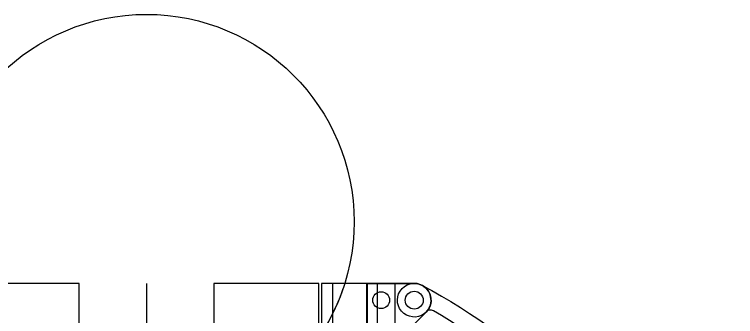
# Model space of a CAD drawing. Header units: inches. Extents: x 0 to 210, y 0 to 246.
# Drawn here: x 81.5 to 210, y 192.2 to 246.1 of the extents above; entities that cross this region are included whole.
import ezdxf

# ---------------------------------------------------------------- set-up
doc = ezdxf.new("R2010")
doc.units = ezdxf.units.IN
doc.header["$MEASUREMENT"] = 0
for name, color, linetype in [('2段目', 200, 'Continuous'), ('カバー', 6, 'Continuous'), ('ドリブラー', 4, 'Continuous'), ('ボール', 60, 'Continuous'), ('穴', 3, 'Continuous'), ('部品', 2, 'Continuous')]:
    doc.layers.add(name, color=color, linetype=linetype)

msp = doc.modelspace()

# ---------------------------------------------------------------- linework, layer by layer
msp.add_lwpolyline([(70.32, 181.45), (82.55, 173.7, 0.142184), (87.9, 172.15), (122.1, 172.15, 0.142184), (127.45, 173.7), (139.68, 181.45, 0.2569), (144.33, 189.9), (144.38, 198.15), (152.72, 198.15, -0.668179), (154.84, 193.03), (149.91, 188.1, 0.198912), (149.62, 187.39), (149.62, 182.42, 0.198912), (149.91, 181.71), (165.81, 165.81), (184.2, 147.43, 0.414214), (185.61, 147.43), (193.03, 154.84, -0.504614), (197.8, 154.13, -0.248358), (197.8, 55.87, -0.504614)], format="xyb")
at = {"layer": '2段目'}
msp.add_lwpolyline([(149.91, 188.1), (154.84, 193.03, 0.256038), (155.65, 195.79, 0.351932), (152.72, 198.15), (144.33, 198.15), (144.33, 189.9, -0.2569)], format="xyb", dxfattribs=at)
at = {"layer": 'カバー'}
msp.add_lwpolyline([(154.13, 197.8, -0.150385), (197.8, 154.13, -2.015193), (193.08, 154.9, 0.347349), (193.26, 156.13, 0.130926), (156.13, 193.26, 0.347349), (154.9, 193.08, -2.015193)], format="xyb", close=True, dxfattribs=at)
at = {"layer": 'ドリブラー'}
msp.add_line((144.2, 198.15), (138.2, 198.15), dxfattribs=at)
for points in [[(74.3, 174.15), (93, 174.15), (93, 198.15), (74.3, 198.15)], [(135.7, 198.15), (117, 198.15), (117, 174.15), (135.7, 174.15)], [(136.2, 145.36), (138.2, 145.36), (138.2, 198.15), (136.2, 198.15)], [(144.2, 145.36), (146.2, 145.36), (146.2, 198.15), (144.2, 198.15)]]:
    msp.add_lwpolyline(points, close=True, dxfattribs=at)
msp.add_lwpolyline([(105, 198.15), (105, 197.15), (105, 172.15)], dxfattribs=at)
at = {"layer": 'ボール'}
msp.add_lwpolyline([(140, 197.15), (140, 197.15, -0.714286), (70, 197.15)], format="xyb", dxfattribs=at)
msp.add_circle((105, 209.15), 37, dxfattribs=at)
at = {"layer": '穴'}
for centre, radius in [((152.72, 195.15), 1.6), ((146.83, 195.15), 1.5)]:
    msp.add_circle(centre, radius, dxfattribs=at)
at = {"layer": '部品'}
msp.add_lwpolyline([(144.33, 186.15), (149.33, 186.15), (149.33, 186.15), (149.33, 198.15), (144.33, 198.15)], close=True, dxfattribs=at)

doc.saveas('drawing.dxf')
